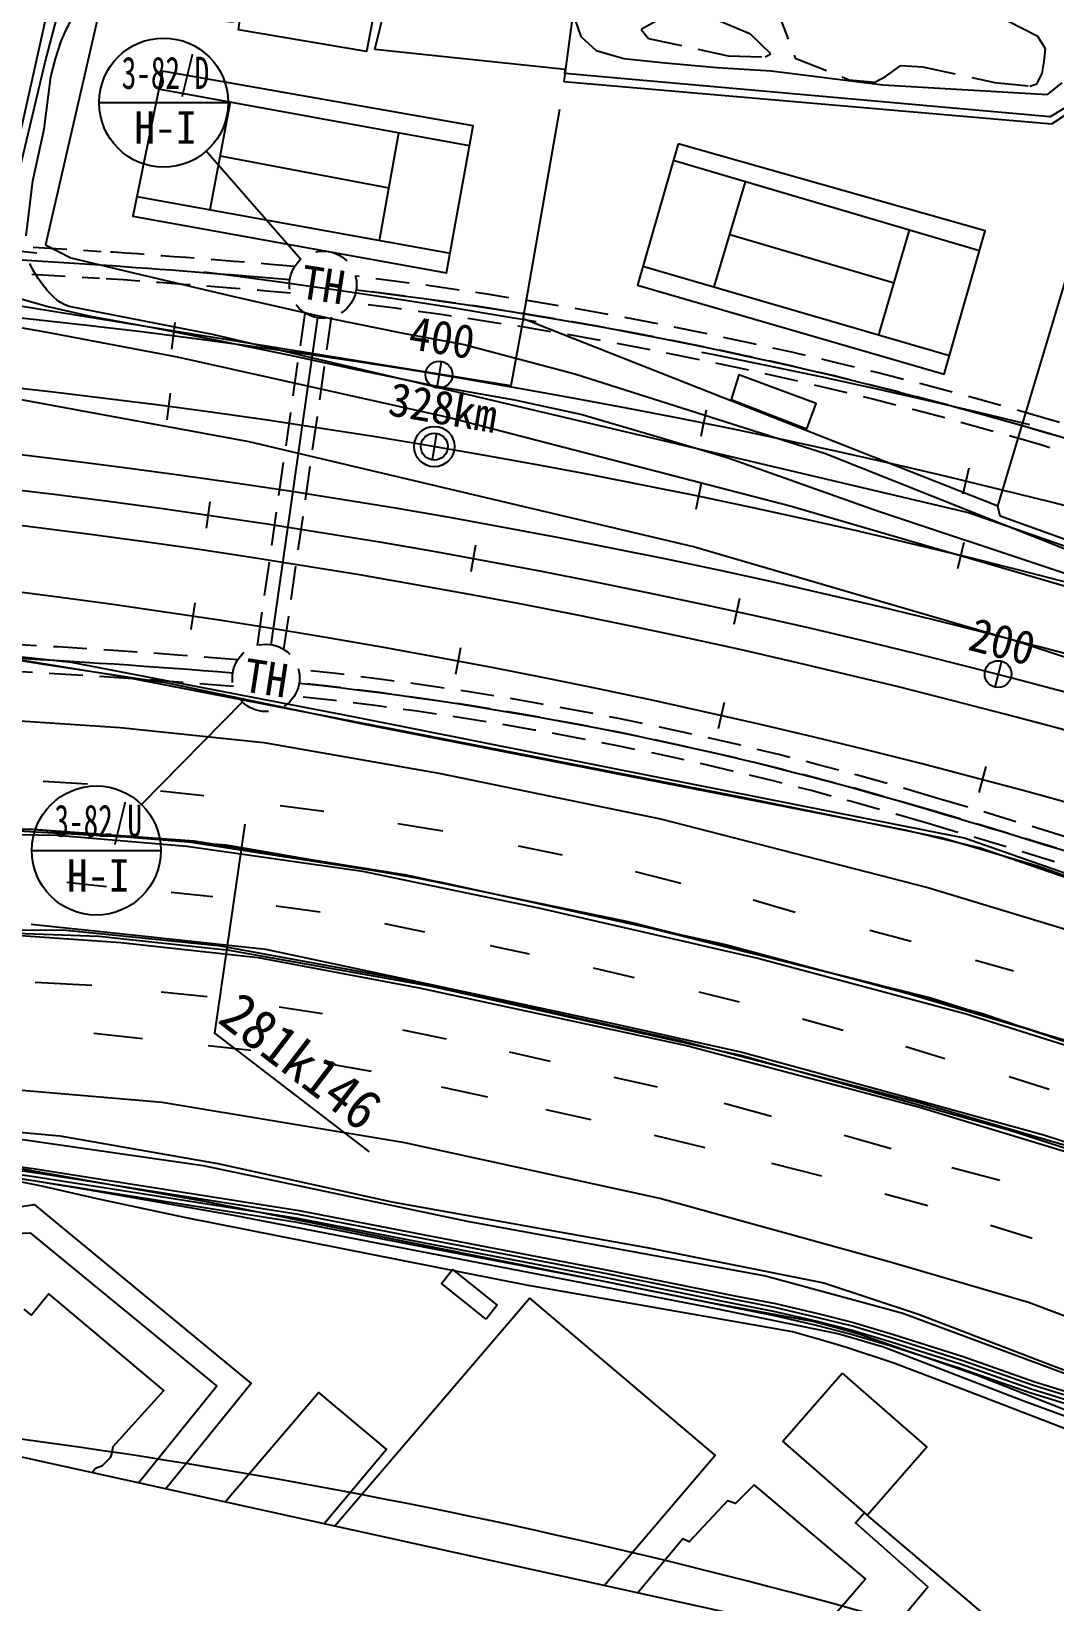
# Model space of a CAD drawing. Header units: millimetres. Extents: x 2406 to 3202, y 1103 to 1810.
# Drawn here: x 2980 to 3056.2, y 1412.8 to 1529.6 of the extents above; entities that cross this region are included whole.
import ezdxf
from ezdxf.enums import TextEntityAlignment as Align
from ezdxf.xclip import XClip

# ---------------------------------------------------------------- set-up
doc = ezdxf.new("R2010")
doc.units = ezdxf.units.MM
doc.header["$LTSCALE"] = 10
doc.header["$MEASUREMENT"] = 0
doc.header["$XCLIPFRAME"] = 2
doc.linetypes.add('DASHED', pattern=[0.75, 0.5, -0.25])
doc.linetypes.add('HIDDEN', pattern=[0.375, 0.25, -0.125])
for name, color, linetype in [('TD-MANH', 4, 'Continuous'), ('TN-CABL', 4, 'Continuous'), ('TZ-BASE', 253, 'Continuous'), ('TZ-CABL', 4, 'Continuous')]:
    doc.layers.add(name, color=color, linetype=linetype)
doc.layers.add('TX-PAPR', color=2, linetype='Continuous', plot=False)
doc.styles.get("Standard").update_dxf_attribs({"font": 'GulimChe.ttf'})
doc.styles.add('SYMBTEXT', font='GulimChe.ttf')
doc.linetypes.add('TRACKS', pattern='A,3.81,[130,ltypeshp.shx,S=6.35,R=0,X=0,Y=0],3.81', length=7.62)
doc.linetypes.add('ZIGZAG', pattern='A,0.0001,-0.2,[131,ltypeshp.shx,S=0.2,R=0,X=-0.2,Y=0],-0.4,[131,ltypeshp.shx,S=0.2,R=180,X=0.2,Y=0],-0.2', length=0.8001)

# ---------------------------------------------------------------- blocks, each defined once
blk = doc.blocks.new('JD-222')
at = {"layer": 'TZ-BASE'}
for p, q in [((534.2552431514778, 59.82745622631046), (534.0025789191423, 57.84348022195627)), ((554.0806780208659, 56.93543886850239), (553.7560521374398, 54.96196020490606)), ((533.9237685461703, 54.57727162452647), (533.6616659292195, 52.59452045048238)), ((573.7878655166423, 53.32456734444713), (573.3917071922042, 51.36419529249542)), ((553.7352165467746, 51.59094272833318), (553.4012030478334, 49.61903122364311)), ((573.4249976655701, 47.88633051497163), (573.0195149066567, 45.92786587847513)), ((593.3507494192745, 48.99961583386175), (592.8835824418638, 47.0549423355551)), ((536.8704717067594, 46.50790577250882), (536.5832955889928, 44.52863068366423)), ((556.6425367242482, 43.27107443596469), (556.283592675376, 41.30354828122654)), ((592.9670786971401, 43.46833310523652), (592.4906627947348, 41.52590475699981)), ((535.761657840194, 38.97480989561882), (535.4641287793929, 36.99706459901063)), ((576.2838537231437, 39.31755717832129), (575.8536163276585, 37.36438135843491)), ((555.5165149294771, 35.63456236891216), (555.1472803983197, 33.66894138287171)), ((595.7684535757871, 34.65258121487568), (595.2674916799297, 32.71633815707173)), ((575.1368756160373, 31.57832289286307), (574.6964238046494, 29.62742509905365)), ((594.5967984799936, 26.81145449890755), (594.0857117399282, 24.87785931272083))]:
    blk.add_line(p, q, dxfattribs=at)
for points, elevation in [([(692.5901056411094, 6.591580150707159), (685.6202459736378, 10.21411376245669), (669.162112352933, 17.77281092040357), (651.544420297636, 25.46297760560992), (593.3213340767543, 45.669494943053), (537.1814717471425, 58.90584827834391), (526.4083464535943, 61.0269002362038), (526.1997462881263, 61.0977449324273), (526.0158683961199, 61.17790677395533), (525.7505743143847, 61.32029725867324), (525.632835523953, 61.39626157440944), (525.4873972866917, 61.5089102278871), (525.2608004439971, 61.70499916392146), (524.7966440446617, 62.19602954701986), (524.3356111506, 62.74628191679949), (524.0862668483751, 63.09567627712386), (523.6870388856332, 63.75068622635445), (523.4622563252051, 64.21264488314046)], 43.99999999999999), ([(523.1988839251862, 66.28357582804165), (523.6960001794796, 70.3585531814606), (524.53636535033, 74.20010135622579), (525.0447272944439, 78.10635546137928), (525.3816338900942, 79.4354002106993), (525.8099114342476, 80.75329373660497), (526.1655117081536, 81.5835644423787), (526.8291372884414, 82.82038823320181), (527.1350877186924, 83.26571882297867), (527.4165622686851, 83.60555566268158), (527.5802573544497, 83.7734273961978), (527.9128895898757, 84.05168590188259), (528.2361442100082, 84.2565137577476), (528.607033185719, 84.43572973820847), (528.8064808287309, 84.50798371891142), (529.090026163467, 84.58741949906107), (529.4038792812207, 84.64696964927134), (530.0497778044955, 84.7268138587824), (531.0356031200208, 84.75387761945603), (532.8438838200236, 84.65526265947847), (539.3469023131474, 83.98034760460723)], 43.99999999999999), ([(519.9489970172872, -2.549836491205497), (524.0343380390841, -3.120968236704357), (543.514741401159, -6.205053159268573), (552.8419949486561, -8.008480318414513), (565.9758470528468, -10.52196409096359), (575.9293501172506, -12.53021234591142), (578.960794378916, -13.12062136366148), (582.2106148384919, -13.87578408652917), (584.7527933763922, -14.5202720783418), (587.7271352518001, -15.41112420568243), (592.9104699366144, -17.06310330232373), (598.1656392705045, -18.90356190872262), (604.0213534788054, -20.71261842027889), (608.8047976408561, -22.31312463921495), (616.5180900770356, -24.9782240112545), (635.923163084808, -32.03734027483733), (643.3029570981162, -34.72655022310209), (654.136937013769, -38.87933390584658), (660.1485434506321, -41.10687498154584), (662.6063071453827, -41.9590820792655), (664.5774747012474, -42.91220468963729), (668.1878166674287, -45.06101943243993), (668.4990663151548, -45.25392841428402)], 44.99999999999999), ([(668.3717334596731, -45.52795713348314), (668.0320652611845, -45.31743465727777), (664.4351944257505, -43.17663770547369), (662.4914792618947, -42.23678920505336), (660.0472731810878, -41.38928308652248), (654.0311278854497, -39.16006018256303), (643.1979054786789, -35.00756685956731), (635.820527194126, -32.31923722274951), (616.4178181685566, -25.26098090576124), (608.7082135705859, -22.59715575692826), (603.9294696590223, -20.99822220820352), (598.0717505661887, -19.18854631058639), (592.8153216364153, -17.34764656989137), (587.6385415038094, -15.69775647280039), (584.6728574433073, -14.80949746788247), (582.1397951750259, -14.167320615059), (578.898147649481, -13.41405704169301), (575.8710073799011, -12.82448627625126), (565.91798445725, -10.81633489619708), (552.78532525638, -8.303079412638908), (543.4627957792545, -6.500565656111576), (523.9901108712656, -3.417702698556241), (519.9182050308737, -2.84844919477473)], 43.99999999999999), ([(668.244400603784, -45.80198585349717), (667.8763138484501, -45.57384987987461), (664.2929141517379, -43.44107072171755), (662.3766513786395, -42.51449633130687), (659.9460029121547, -41.6716911913536), (653.9253187545983, -39.4407864579407), (643.0928538546723, -35.2885834959161), (635.717891458422, -32.60113421914866), (616.3175462499203, -25.54373779697926), (608.6116294985695, -22.88118687429233), (603.8375858367363, -21.28382599569159), (597.9778618607379, -19.47353071239195), (592.7201733370603, -17.63218983809929), (587.5499477573903, -15.98438874064595), (584.5929215109209, -15.09872285815072), (582.0689755155181, -14.45885714440374), (578.8355009199586, -13.70749271946261), (575.8126646446763, -13.11876020679483), (565.8601218734111, -11.1107057040208), (552.7286555715546, -8.597678509890102), (543.4108501555456, -6.796078152750852), (523.9458836996637, -3.714437159447698), (519.8874130433833, -3.147061898169341)], 42.99999999999999), ([(668.117067747371, -46.07601457461715), (667.7205624432245, -45.83026510817581), (664.1506338771724, -43.70550373775768), (662.2618234954134, -42.79220345721114), (659.8447326423484, -41.95409929568996), (653.8195096314303, -39.72151273477357), (642.9878022335179, -35.56960013159551), (635.6152558083704, -32.88303123399965), (616.2172743300907, -25.82649468741147), (608.5150454311806, -23.16521799314069), (603.7457020157599, -21.56942978414008), (597.8839731548796, -19.75851511344081), (592.6250250394514, -17.91673310680198), (587.4613540131832, -16.2710210098885), (584.5129855787964, -15.38794824830256), (581.9981558502186, -14.75039367206045), (578.7728541915712, -14.00092839758145), (575.7543219193467, -13.41303414001595), (565.8022592950729, -11.40507651251392), (552.6719859048608, -8.892277609586017), (543.3589045354165, -7.091590649884893), (523.9016565328347, -4.011171621270478), (519.8566210569115, -3.445674601767678)], 41.99999999999999)]:
    blk.add_lwpolyline(points, dxfattribs=dict(at, elevation=elevation))
at = {"layer": 'TZ-BASE', "linetype": 'DASHED', "ltscale": 5, "flags": 128}
blk.add_lwpolyline([(349.6079101803189, 58.04442084787297), (350.5997866913676, 58.17162535575335), (351.5916656116606, 58.2988110781298), (352.583549348783, 58.42595922923647), (353.5754403083411, 58.55305102304555), (354.5673408933508, 58.68006767329643), (355.5592535012693, 58.80699039285537), (356.551180526003, 58.93380039435579), (357.5431243536295, 59.06047888926696), (358.5350873633288, 59.18700708827237), (359.5270719260152, 59.31336620094953), (360.5190804017475, 59.43953743574093), (361.5111151411838, 59.56550199975027), (362.50317848337, 59.69124109871336), (363.4952727529744, 59.81673593676533), (364.4874002626457, 59.94196771658608), (365.4795633083268, 60.06691763890558), (366.4717641716998, 60.19156690282398), (367.4640051154711, 60.31589670546236), (368.4562883859326, 60.43988824199187), (369.4486162090616, 60.56352270548814), (370.4409907899681, 60.68678128696047), (371.4334143140877, 60.80964517523535), (372.4258889430494, 60.93209555704379), (373.4184168146166, 61.05411361638107), (374.4110000434448, 61.17568053561263), (375.4036407171225, 61.29677749454277), (376.396340896812, 61.41738567047287), (377.3891026151832, 61.53748623846332), (378.3819278776646, 61.65706037156633), (379.3748186579323, 61.77608924024389), (380.3677768990456, 61.89455401271698), (381.3608045113797, 62.01243585522752), (382.3539033734123, 62.12971593180555), (383.3470753277943, 62.24637540429831), (384.3403221821354, 62.3623954327486), (385.3336457068799, 62.47775717513287), (386.3270476364414, 62.59244178805966), (387.3205296647793, 62.70643042601296), (388.3140934466792, 62.81970424254541), (389.3077405958611, 62.93224438934703), (390.3014726839319, 63.04403201735113), (391.295291238901, 63.15504827641416), (392.2891977460822, 63.26527431583963), (393.2831936439034, 63.37469128423254), (394.2772803248663, 63.48328033008147), (395.2714591338881, 63.5910226017586), (396.2657313673117, 63.69789924807264), (397.2600982711883, 63.80389141832711), (398.2545610422967, 63.90898026296054), (399.2491208239517, 64.01314693354652), (400.2437787069648, 64.11637258323026), (401.2385357280436, 64.21863836719422), (402.2333928686276, 64.31992544332752), (403.2283510538982, 64.42021497202222), (404.223411150946, 64.51948811701732), (405.2185739701672, 64.61772604615544), (406.2138402606361, 64.71490993117914), (407.2092107112112, 64.8110209487786), (408.2046859491093, 64.90604028088273), (409.2002665385662, 64.99994911553222), (410.1959529798769, 65.09272864690865), (411.19174570826, 65.18436007661512), (412.1876450923446, 65.27482461370528), (413.183651434927, 65.36410347602214), (414.1797649691289, 65.45217788990703), (415.175985859154, 65.53902909203316), (416.172314198775, 65.62463832931826), (417.1687500101107, 65.70898686020519), (418.1652932428406, 65.79205595498206), (419.1619437728077, 65.87382689706283), (420.1587014013494, 65.95428098354023), (421.1555658533471, 66.03339952620445), (422.1525367783324, 66.1111638523289), (423.1496137467038, 66.1875553058635), (424.1467962500756, 66.26255524807493), (425.144083700492, 66.33614505865262), (426.1414754286816, 66.40830613690196), (427.1389706836198, 66.47901990258833), (428.1365686309582, 66.54826779695577), (429.1342683526746, 66.616031284153), (430.1320688453561, 66.68229185210657), (431.1299690197047, 66.74703101377236), (432.12796769946, 66.81023030853248), (433.126063619653, 66.87187130283564), (434.1242554280325, 66.93193559232168), (435.1225416807574, 66.99040480225813), (436.1209208436776, 67.0472605896648), (437.1193912907911, 67.10248464386677), (438.1179513032257, 67.15605868864805), (439.1165990685404, 67.20796448321198), (440.1153326797066, 67.2581838236365), (441.1141501340608, 67.3066985445912), (442.1130493325472, 67.35349052070524), (443.1120280790783, 67.39854166813893), (444.1110840791371, 67.44183394618449), (445.1102149395447, 67.48334935883759), (445.1832729358575, 67.48631471308181, -0.118629908953908), (697.6368094638747, 17.45242026346386, -0.118629908953908)], format="xyb", dxfattribs=at)
at = {"layer": 'TZ-BASE'}
for points in [[(690.7257280136109, 2.577683471958153, 0.1193015426704877), (436.9497550432861, 53.22305429240805)], [(435.4838729317707, 50.76658465526998, -0.1194371848992386), (689.5266980143206, -0.00270831846864894, -0.1194371848992386)]]:
    blk.add_lwpolyline(points, format="xyb", dxfattribs=at)
at = {"layer": 'TZ-BASE', "flags": 128}
for points, elevation in [([(557.4190544180165, -14.27248742131633), (554.09638365719, -11.61823197186459), (554.9332647503761, -10.57159792655148), (558.2535530992027, -13.22761278555845), (557.4190544180165, -14.27248742131633)], 43.33245876311195), ([(560.6846567522734, -12.71780615407624), (537.2672483797069, -40.04724735885975), (551.1723414001463, -51.73835739778588), (574.4638997584989, -24.38870943518123), (560.6846567522734, -12.71780615407624)], 43.65476871587998)]:
    blk.add_lwpolyline(points, dxfattribs=dict(at, elevation=elevation))
at = {"layer": 'TZ-BASE', "linetype": 'Continuous', "elevation": 44.70731215538797, "flags": 128}
blk.add_lwpolyline([(583.9239094303048, -18.290990203619), (590.2256197263196, -23.79592184291687), (585.8029140660074, -28.85876801941777), (579.5012026037148, -23.35383779532276), (583.9239094303048, -18.290990203619)], dxfattribs=at)
at = {"layer": 'TZ-BASE', "extrusion": (0.0003994758552825001, -0.0009803051789767552, 0.9999994397102416), "elevation": 44.39878124911245, "flags": 128}
blk.add_lwpolyline([(604.9430337746873, -67.51083511833033), (628.275041020494, -40.44512155284577), (614.2014170804883, -28.31294942474523), (590.3078738066723, -56.03005886634854), (601.1153865977739, -65.34667880897668)], dxfattribs=at)
at = {"layer": 'TZ-BASE'}
for points in [[(520.4736368380254, 30.36541783920256, 50.99567282367171), (530.2029470324924, 29.70784872688819, 50.6918515263818), (540.8728034523083, 28.60975402107579, 50.37165662624394), (553.9037360568473, 26.31320520717418, 49.9332079277597), (570.3897327179147, 22.93574179671123, 49.33648106841187), (590.2836380883236, 17.80868122400716, 48.65060903800292), (608.3005803042906, 12.3769990549772, 48.05570146786041), (628.2002381562779, 5.755358973401599, 46.83495841108481), (647.2354343789921, -1.369605150423013, 46.12725491021192), (667.9602482532791, -9.455184280959656, 45.80887929927938), (681.4614919127489, -15.41628456959734, 45.74338488788755), (682.1837702867633, -15.80354118227842, 45.74019290163247)], [(413.1489524278441, 141.3212055445765, 53.22430210019946), (405.6630440042645, 143.8547793195467, 53.99750001246419), (399.12285973088, 144.8601542096294, 55.06542277599218), (406.9240510915697, 131.1134343698795, 56.77737391820655), (428.4856706990977, 92.92907159004244, 57.09938810754974), (460.8391402919369, 35.47270427268813, 56.04783894686971), (462.7846950507665, 32.72566792773432, 54.77069792472891), (465.6165428225941, 29.8339329471637, 54.5742146905534), (468.3584642463538, 28.70284280658234, 54.30677917737007), (471.3959714079101, 28.49128845712403, 54.24674263359422), (478.4504377389385, 29.69010570150567, 53.7773660186194), (495.4561165191699, 32.61857342714211, 53.45171325086555), (505.5404952695535, 34.54107549984474, 52.87863715118699), (511.7023036467144, 35.24398269457743, 52.64394884369958), (517.6066997512826, 35.30579401328578, 52.46565850157736), (522.654104597721, 34.76900698320242, 52.46565850157736), (530.0877326965856, 33.56722402054584, 52.40926053621217), (552.108833198552, 29.30704917936237, 51.412290051692), (576.6137932029378, 24.50232408940792, 50.86104542247738), (591.3743215202994, 21.50915222801268, 50.23884851425494), (598.45152731298, 19.43269896184211, 49.96413584425029), (638.4579361854994, 5.144268847856438, 48.12301516845758), (672.8918099399598, -9.154278430476552, 47.3589137022195), (682.8428197850299, -14.38522311212728, 47.28544898583052)], [(683.042258813075, -13.95601714481018, 45.76082978891199), (669.789764717425, -7.513903644954553, 45.81069858848471), (654.2018548947235, -0.6661442772019655, 45.92531380842043), (635.5204577816185, 6.267267791001359, 46.53477569220556), (612.1799822011963, 14.53735664646956, 47.80463955752505), (594.0983052320662, 20.76438868316473, 48.58147604820043), (588.73453556202, 22.05969749833457, 48.82889938012514), (571.8148426341068, 25.36181140132248, 49.15637143708432), (548.0126300055126, 30.01289363906835, 50.26431856312954), (533.8412219379097, 32.98745551920729, 50.63727285022194), (524.5244945054583, 34.3925729340408, 50.89925049578928), (519.4711338072375, 35.18429236277007, 51.12302306804472)], [(560.1719109463447, 60.09345192846376, 44.38255656230162), (559.2669515204907, 55.12547684428864, 44.64635349707429), (519.970641091495, 61.48001244169427, 46.00354324424956), (525.6544500764576, 86.88879516394809, 46.28917164948618), (539.3408232576039, 87.54261558980215, 46.28917164948618), (564.2735234921274, 85.74689038275392, 45.83616863735931), (563.2167102896783, 77.7544020434143, 44.09328957865435)], [(612.5731153450615, 37.16294082300738, 44.29704996965118), (599.8916845001804, 41.37150467853644, 44.35526722422169), (586.4704587001179, 45.82750625215704, 44.76096871701001), (575.4414145907504, 49.74813248190912, 44.76096871701001), (570.5356453446439, 51.21014346150332, 44.75005298177804), (564.4660073805426, 52.98442612949293, 44.75187227098337), (559.5701847108721, 54.0542674192111, 44.75187227098337), (553.8087670030363, 55.06319704855559, 44.75187227098337), (547.8920223650057, 56.29054495715536, 44.75187227098337), (542.857464671426, 57.3728197972523, 44.75187227098337), (537.912995599705, 58.39657933829585, 44.75187227098337), (532.6160915150249, 59.44470200198703, 44.75187227098337), (528.0042099133425, 60.27716707196669, 44.75187227098337), (524.730086167081, 61.02436831235536, 44.75187227098337), (522.9092195675767, 61.53074250902864, 44.75187227098337), (522.1642232225568, 62.08359461018699, 44.75187227098337), (522.0847795504669, 68.5392230617581, 44.90469256423098), (524.6046495374467, 79.18262102702283, 45.25399609165411), (526.1963747272675, 85.24316134295077, 45.35951486556318), (526.3376318034134, 85.95086780638667, 45.35951486556318), (527.1010913758364, 86.59232433745638, 45.35951486556318), (538.2232917084475, 86.7324876759958, 45.05205498986261), (538.8065234390087, 84.99442158153397, 44.51536467429062), (538.603320458089, 82.16712206639932, 42.85799220823611)], [(549.1494815760234, 80.14202980272239, 43.29098303910436), (550.2550347490178, 84.69430529756937, 44.67910070277021)], [(564.0178118470358, 82.39240509373485, 44.67910070277021), (564.4601686945243, 81.09618542878889, 44.67910070277021), (565.6174092914443, 80.06339929392561, 44.67910070277021), (567.6628217449761, 79.47156072189682, 44.67910070277021), (570.7433547204419, 79.14605559650226, 44.67910070277021), (574.6180537942273, 78.79945050709648, 44.67910070277021), (578.6229800825531, 78.55507492675679, 44.67910070277021), (586.9515340345388, 77.51185967031051, 44.67910070277021), (599.1946325679019, 76.7827490453783, 44.95381337277486), (600.2951500031631, 77.65927364531672, 45.06297072509459)], [(538.603320458089, 82.16712206639932, 42.85799220823611), (529.6374250708905, 82.99659473303473, 42.99080032022511), (528.5860337056802, 82.72975171322469, 42.99080032022511), (524.6399005452113, 65.60544892217149, 42.94895666850255), (526.5282606565743, 64.64737059024628, 42.94895666850255), (531.6985411219939, 63.40942838296178, 42.94895666850255), (538.6464230800048, 61.77100404936937, 42.94895666850255), (545.7396193266904, 60.14948408075725, 42.93622164406525), (551.2425335319131, 59.02687094689463, 42.93440235485992), (555.7885828948638, 58.20057972118957, 42.93440235485992), (564.0193688880827, 56.01281283801654, 42.99989676625176), (582.6812020942161, 50.10049295637873, 43.2109343140699), (601.1748717488081, 42.72059751639608, 43.27642872546173), (612.5208249110729, 38.92482581088552, 43.27642872546173), (612.5731153450615, 37.16294082300738, 44.29704996965118)], [(681.784704090911, 75.12823678256245, 43.15817492711536), (677.3584821190743, 71.69470331718912, 42.99080032022511), (675.5064611575508, 70.84682221824187, 42.99080032022511), (673.5634787590243, 70.19522157427855, 42.99080032022511), (671.2539934204542, 69.62076751081622, 42.99080032022511), (668.7430206415884, 69.20207227166975, 43.06721046684892), (665.3193224466813, 68.67311228241306, 43.18546426519529), (662.8513272850832, 68.70718400797341, 43.18546426519529), (641.4095088851755, 70.90404761568061, 43.18546426519529), (631.1847631358833, 72.2487685388478, 43.18546426519529), (624.4816393208457, 73.68423610005993, 43.3692124749335), (601.2666816388373, 76.26469726487994, 44.07509668660106), (599.3953298080305, 75.12937866404536, 44.07509668660106), (563.2674875239609, 78.34864750827546, 43.31827237718429), (563.2994617535442, 78.65233756185626, 42.99080032022511), (549.1494815760234, 80.14202980272239, 43.29098303910436)], [(556.1957870062324, 72.96588849136606, 42.87742946625671), (533.0583358930598, 77.17228820198216, 42.91210239055017)], [(538.3801130837528, 76.20478655616171, 42.90412737304566), (536.8635499613883, 68.2101671807468, 42.88699467649089)], [(560.1719109463447, 60.09345192846376, 44.38255656230162), (562.9077428563614, 75.68631980975624, 44.55538903680786)], [(549.4888983978017, 65.92671766926651, 42.88492933398081), (550.9187129477214, 73.92526308639208, 42.88533749330902)], [(537.6231984906481, 72.21468289167387, 42.8955764674811), (550.1898248615034, 69.84778012748575, 42.88512942263885)], [(594.1324638361984, 65.15811254680739, 42.76156988035369), (571.3418174037652, 71.86471041763434, 42.7815820616123)], [(595.4979894600983, 46.18361491156975, 44.38255656230162), (603.2257844048436, 71.94293635629583, 43.82949264388168)], [(574.3835605710628, 62.48133814195171, 42.77694105833815), (576.7218410237983, 70.28153220188688, 42.77685793023767)], [(531.4374459122773, 69.19154481962323, 42.88788231641728), (554.7389077900734, 64.97718891443219, 42.88407050084596)], [(586.6353682141344, 58.91844506459893, 42.76619187979784), (588.9333560891391, 66.68805269346922, 42.76613515176565)], [(575.5523025045695, 66.38010651964578, 42.77689950844761), (587.7774152426282, 62.77976104526897, 42.76616368727285)], [(688.9966762945696, -1.141717256832635, 44.6590885215116), (670.1451676129655, 8.044792501721531, 44.6590885215116), (648.0063757252938, 17.88206172402715, 44.82282454999119), (619.0873190376151, 28.84698968959856, 44.82282454999119), (596.6176951812231, 36.20162277092459, 44.82282454999119), (572.8635251528758, 43.14345792171662, 44.82828241760718), (539.7801056936732, 50.96005192978191, 44.93925905913223), (512.3324398442928, 56.02637845088611, 45.13210371489708), (494.3658700492524, 58.69967057878966, 45.09026006317452), (476.0736445215589, 60.64430068375077, 45.0829829063532), (458.0394611195952, 62.15216739565949, 45.0829829063532), (445.588544860977, 63.2960753122461, 45.07934432794254)], [(569.093790829822, 64.01963228941895, 42.7815820616123), (591.903477577609, 57.38644987423322, 42.76156988035369)], [(690.5151211098419, 2.126076324493624, 46.42267913867181), (688.0734199600411, 3.404083851288306, 46.45290767796577), (662.2964083316328, 16.61653530827607, 46.58571578995477), (653.6497624550539, 20.67526171999634, 46.3346538796194), (629.208191029029, 30.22241476282943, 46.4674619916084), (601.295967926184, 39.9745017941168, 46.81676551903153), (580.0508358769293, 46.16244476451539, 46.88589850883402), (554.5988480953674, 52.76071059535025, 47.0805624538042), (534.44829761039, 57.25161608846975, 47.08602032142018), (524.5143659389287, 59.14622806647094, 47.03508022367097), (516.8506557550863, 60.44344285869738, 45.82525290212734), (516.6730237909069, 60.09456625400344, 45.8161564561007), (495.9477996924834, 62.09009777955362, 45.8161564561007)], [(683.0714909002418, -13.89310776157072, 45.73753284671535), (674.9327672832005, -9.833467743679648, 45.7342884418609), (656.1382009896624, -1.178305189270759, 45.90348233795648), (636.5043855399999, 6.405944271798944, 46.37103966372597), (619.1831141352595, 12.33578718034551, 47.17152691407063), (593.0111776743142, 21.47965763468528, 48.35406489753433), (570.2322743483237, 25.99512618934386, 49.17820290754826), (547.6612096258323, 30.49350337340729, 49.90409930047444), (526.5814265977533, 34.53971697218367, 50.81556319234416), (517.3636476467072, 35.53277347152471, 50.99749211287704), (509.1760070874298, 35.28710688094725, 51.25946975844438), (496.654820873955, 33.13679043744924, 51.53054385003837), (482.1648122849292, 30.39656853271299, 52.15637933667146), (473.3552261540317, 28.98046924191294, 52.48203210442531), (469.0792418730853, 28.77612044714624, 52.7967691369472), (465.9265586475085, 30.03170854810742, 52.92775795973087), (464.1808466054208, 31.27629260142567, 52.92775795973087)], [(524.4763388572319, 25.73343105777167, 50.60088706611536), (527.760277708614, 25.53826030905475, 50.49354900300096)], [(533.2012148372887, 25.0071603548713, 50.26067998471888), (536.4287625439756, 24.66388815839309, 50.18790841650573)], [(542.098561405699, 23.92521578987362, 50.04418456928476), (545.3582158955978, 23.48891588527476, 49.88044854080517), (545.3582158955978, 23.48891588527476, 49.88044854080517)], [(550.8623250615492, 22.56952571263537, 49.88044854080517), (554.1917039572436, 22.02828531435807, 49.7621947424588)], [(514.1800207930792, 21.91803391990834, 45.62513108954118), (525.5053429431864, 21.71091995254392, 45.62513108954118), (535.143179540959, 20.88134915093542, 45.62513108954118), (548.2287942428375, 19.03473796418984, 45.62513108954118), (561.3283985329035, 16.313625610288, 45.66151687364776), (577.7318109396147, 12.54115607199492, 45.66879403046907), (593.1352106679988, 8.435170951881446, 45.67607118729038), (610.1303540095978, 3.077137003070675, 45.76703564755682), (629.6501308950828, -3.683867533487501, 45.76703564755682), (646.180350020004, -9.813706167886266, 45.9053016271618), (646.402658961917, -9.594216454628622, 45.9053016271618), (646.3717161522072, -9.265577530255541, 45.9053016271618), (625.1140074677242, -1.679145794099895, 46.57843863313345), (605.0434275428415, 5.09957912133541, 47.71003651884795), (586.5632413345447, 10.58497352001723, 48.56328315614714), (568.1265416570532, 15.24896976785385, 48.9908161193994), (551.3273533783504, 18.71452977697481, 49.64939881172842), (534.1989748459891, 21.37000597748556, 50.1733541028631), (519.4278793109406, 22.17691222499707, 50.60634493373135)], [(520.6453185722639, 14.40813068320858, 50.56632057121412), (530.2376124771836, 13.74147661830648, 50.51719976267024), (540.4726183435996, 12.61273886574781, 50.23702922504961), (552.4323075269058, 10.37120398151455, 49.99142518233023), (572.4250213028863, 6.043447418138385, 49.36922827410778), (589.6558359082264, 1.492814271390671, 48.63423543515496), (606.0551105991763, -3.505535717820749, 47.88832686097017), (620.0406205356994, -8.290005574643146, 46.93683860658322), (643.4100697076356, -16.9926618016616, 46.14544780226521), (643.5654876727785, -16.43490356008988, 46.14544780226521), (633.181114634237, -12.44233839516528, 45.78886711802077), (621.3505956691806, -7.961102625762578, 45.71609554980762), (608.8345928445633, -3.81465616018977, 45.85981939702859), (598.9844399658323, -0.6114032406476326, 45.83071076974333), (588.282540479413, 2.320319355872925, 45.23762248880615), (576.3793756538653, 5.571132198441774, 45.64696256000512), (566.9119690024818, 7.693865647772327, 45.6833483441117), (550.9383779045602, 11.10612185671926, 45.68516763331703), (541.038729035994, 13.21501096707652, 45.7088183929863), (531.8001128787, 14.2042189820495, 45.56691383497066), (523.5826269953395, 15.07636733894469, 45.49050368834685)], [(642.8813268134836, -16.47439936635783, 46.8531513031381), (616.324254203937, -6.656455364893191, 47.92471264507675), (596.3907555522164, -0.259280871192459, 49.14909428026301), (576.3628431352554, 5.327787431102479, 50.0405459908741), (553.3583885867556, 10.46320327857393, 50.71186370764042), (538.3187730538484, 13.13843123576953, 50.90106978499461), (528.5968245640688, 14.16929085878655, 51.20307179307919), (518.2898496198177, 14.55426423228346, 51.49051948752113)], [(511.0690519942727, 22.1713541392528, 51.26492762606037), (523.7151036857977, 22.15384364948841, 50.748249491747), (535.7079418412468, 21.27941013156669, 50.31889723928941), (551.347140450991, 18.78330820199335, 50.05873888292739), (568.686221343145, 15.05378613865469, 49.65121810093375), (590.5076327447605, 9.618333771562902, 48.89803236992763), (615.4898895709193, 1.689383218501462, 48.00294208090587), (645.4024726339267, -9.068531844444806, 46.53295640300023)], [(642.90602369525, -16.37399984430522, 46.25278586537961), (618.9776985780627, -7.44491332420148, 47.1315025515534), (605.0891268082778, -2.713950399571331, 47.7828080870611), (589.8372924696596, 1.749006613856182, 48.7379349198587), (571.7794926993374, 6.448285437683808, 49.62210947364849), (550.7987842658767, 11.0478499418823, 50.07693177498068), (537.6766087528667, 13.44762051536236, 50.40622312114519), (526.2042079703242, 14.6106193480955, 50.65728503148055), (511.955431000737, 14.70798397174804, 51.23945757718577), (499.2111622473167, 13.69536660111044, 51.57602608017159), (488.913640855375, 11.91221736947773, 52.55662296184379), (487.2941627166874, 13.01171523606172, 52.68215391701148), (486.4218365398992, 17.40457216993673, 52.68215391701148), (487.1586997465638, 18.93058318382828, 52.63485239767294), (487.6874646009237, 19.35750908928458, 52.57845443230774), (500.8603573534929, 21.39044330650358, 51.08117941632216), (511.8948574810638, 22.15849729956244, 50.77553882982693), (523.4753005394887, 22.14756264322205, 50.22793277902296), (538.0515909696696, 20.99849419575185, 49.71853180153091), (553.9599392457167, 18.23492926481413, 49.3637704064918), (575.2267535759893, 13.58790513681015, 48.75612781191199), (594.3488953570195, 8.463286350655835, 48.06479791388706), (617.9083282728097, 0.4627947603585199, 46.71124674512245), (645.3263015167613, -9.389647027652245, 45.9053016271618)], [(559.8042052853853, 20.92711192148272, 49.46201202357955), (563.0894436725066, 20.24497576209251, 49.30737244112661)], [(568.5233965385705, 19.01062036355142, 49.20185366721754), (571.9147256149154, 18.13187859466416, 49.16728717231629)], [(529.172125259327, 17.88097054735408, 45.63604682477315), (526.2362562631897, 18.19312153334613, 45.57782957020263)], [(537.0797274488141, 17.12474068044685, 45.67243260887972), (533.9985131770372, 17.45237555593485, 45.67243260887972)], [(545.0697369965492, 15.98026987383491, 45.67243260887972), (541.8003050668049, 16.43832757402561, 45.67243260887972)], [(577.2921816788439, 16.89212770058657, 48.9653460705248), (580.4256448659289, 15.97550211998168, 48.92532170800757)], [(552.859080053604, 14.48847506925813, 45.67243260887972), (549.8847191152454, 15.11323342937976, 45.67243260887972)], [(585.9743537530012, 14.65248976656585, 48.74521207668002), (589.0417875869025, 13.81897931400454, 48.47595727429136)], [(560.6537271490088, 12.87441879417747, 45.67243260887972), (557.7464751801745, 13.48167326312978, 45.67243260887972)], [(568.4717847084976, 11.09177441106294, 45.67243260887972), (565.4197082285536, 11.81563017069129, 45.67243260887972)], [(593.830039044231, 12.42783842212521, 48.38863139243558), (596.6517280804401, 11.63450874088448, 48.2449075452146)], [(523.8594182805973, 10.79115887446096, 50.60270635532069), (528.0867535726575, 10.5648729329987, 50.3061622148521)], [(533.2321452151809, 10.07257846207358, 50.28978861200414), (536.6555877523206, 9.706985527038341, 50.22429420061231)], [(576.2861106324417, 9.304649526136927, 45.67243260887972), (573.2747386973351, 10.04950861947145, 45.67243260887972)], [(542.035611056257, 8.946515771065606, 50.20792059776435), (545.2596003548824, 8.449974733171985, 49.9332079277597)], [(551.2106419960328, 7.228433335956652, 49.79130336974406), (554.4552490039205, 6.577905577665661, 49.65849525775506)], [(583.9898150044901, 7.189614787319442, 45.7470234662982), (580.9572243298462, 8.038966775493464, 45.67243260887972)], [(531.8589818647306, 6.566753535851603, 50.17153481365777), (528.2322670873546, 6.952776752616046, 50.27887287677217)], [(539.908087945747, 5.711641675414285, 49.95867797663431), (536.7312432255421, 6.049065182043705, 50.06055817213272)], [(591.547253511817, 5.084134982316755, 45.78158996119945), (588.6587186862307, 5.97487431607442, 45.78158996119945)], [(548.8834543322155, 4.148023042216664, 49.80767697259202), (545.3758872071339, 4.76044598716544, 49.80767697259202)], [(559.1406176341407, 5.612592261139071, 49.65849525775506), (562.185334995942, 4.89999897807138, 49.65849525775506)], [(566.917007881013, 3.718015599006321, 49.57298866510461), (570.1422698195965, 2.988520959828747, 49.42926481788363)], [(599.3200629679777, 2.801512990379706, 45.78158996119945), (596.3456807292241, 3.738977281929692, 45.78158996119945)], [(620.0497645713913, -21.6826381238352, 46.52040993192984), (607.2014576362562, -16.58124734146986, 47.07146600777755), (597.7663708246837, -13.031576813024, 47.97929132123661), (587.4090122682101, -10.00560164265335, 48.49051158793399), (570.3382962531468, -5.303742038697237, 49.2436973189401), (551.3815112532757, -1.167193662637146, 49.99324447153555), (533.31680381755, 1.845170734130079, 50.14242618637251), (521.725156825385, 2.820240480621578, 50.56995914962478), (511.7075184446876, 2.911340832069982, 50.84103324121876), (503.5688905383286, 2.264402812405024, 51.2412768663911), (491.3412592922978, 0.2840583696961403, 51.71974992739256), (478.0616188638669, -2.188705284555908, 52.30192247309777), (470.4133342109562, -4.39635740176891, 52.78039553409923), (457.0960748401412, -9.372996814840008, 53.00598739556001), (450.3674234536302, -12.46218773155124, 53.26978433033268), (438.9508402356005, -19.49074701665086, 53.51720766225739), (427.2492091993918, -28.06183563426021, 53.51720766225739), (372.0969729005883, -72.21960297209444, 54.36135785352994), (370.192561628035, -73.7829169856268, 54.41047866207381), (369.8950361544557, -74.6758400463732, 54.41047866207381), (369.9709053441766, -75.55590133176884, 54.41047866207381), (371.9154360207031, -77.07119584045722, 54.62333549909728)], [(557.5572578284482, 2.232506947650108, 49.50749425371277), (554.1032525102783, 2.981326860521222, 49.62392876285382)], [(565.2439323820872, 0.5552689485775772, 49.31283030874259), (561.8969368378748, 1.276341640186729, 49.45109628834758)], [(575.1233698592114, 1.790072632196825, 49.28736025986799), (578.6641939629044, 0.8182919638929889, 49.00900901145269)], [(383.3366664411733, -66.62958423656528, 54.90499999999999), (408.116015332489, -47.7230026506877, 54.37955074558322), (424.2030861163803, -35.30320733887493, 54.20671827107699), (435.1915394415846, -26.9715295653441, 54.17215177617575), (444.150771075103, -20.67459804780083, 53.93200560107235), (449.7232212292438, -17.44535103344242, 53.75371525895013), (456.206992028543, -14.18657975815586, 53.48809903497213), (462.3419542151387, -11.46667075838195, 53.41350817755365), (469.3631332402292, -8.618213263864163, 53.1133254586744), (478.2729829084419, -5.793822375650052, 52.71308183350207), (487.680666657252, -3.517302118503721, 52.21641588044731), (513.8827961379429, 0.41199052502634, 50.92653983386921), (525.7097728746885, -0.6573018900526222, 50.55358554677682), (537.4554719929583, -2.712801153975306, 50.21519775458567), (550.4007222296204, -5.55466045907815, 49.90228001126911), (569.6620498798438, -9.0007598696684, 49.43472268549962), (582.5494321175502, -11.57659042687737, 48.80524862045586), (589.5823327789549, -13.91231585768401, 48.58147604820043), (599.8069181813044, -17.83250760662486, 47.94654411554069), (616.600630883564, -23.86866521512275, 46.79129547015692), (640.157517859916, -32.66114387480775, 46.24550870855829), (643.392128331092, -33.84453324432252, 46.28612731464988)], [(573.7311414061405, -1.538731047039619, 48.97626180575677), (569.9435914457426, -0.6308514862321317, 49.14545570185235)], [(584.0509193979669, -0.5898753151413985, 48.97444251655144), (587.5679728046525, -1.597432427777676, 48.66516335164555)], [(521.7739750998153, -2.896270722267218, 51.23599999999999), (536.596674177039, -5.521626329689752, 50.95199999999998), (574.328471725632, -13.07531514775474, 49.20099999999999), (581.8235023442539, -14.46170507272473, 49.22399999999999), (583.9365389362501, -15.02862425683998, 49.20099999999999), (585.2210799352324, -15.38493230071617, 49.08199999999999), (593.9068743184616, -18.40941918775206, 48.56199999999998), (614.6712582469045, -26.57906502284459, 47.047), (629.8617330887355, -32.19323878927389, 46.66799999999999), (656.0519582299748, -42.50980081598391, 46.21899999999999), (666.8364144149236, -46.05039974782267, 46.337), (667.8349759221892, -46.68309482309269, 46.32284021950873)], [(667.2592985363153, -47.92199059820268, 40.46940641493541), (665.8779978103994, -47.19793607055908, 40.27799999999999), (633.7686503834848, -35.39560139397508, 40.49099999999999), (632.6208411937405, -34.79740822789609, 42.78699999999999), (593.4277586478856, -19.7092992492253, 42.47899999999999), (587.764501623431, -17.54677112816717, 42.432), (584.3088477278361, -16.39796211273642, 42.361), (582.8226419698622, -15.95873045947519, 42.38499999999999), (580.2109522743849, -15.21419910734403, 42.432), (578.1132308580854, -14.84193460576353, 42.432), (560.4197446526086, -11.73946028694627, 42.76299999999999), (534.9812865872227, -6.729071953363018, 42.69199999999999), (528.4706821086875, -5.337664634978864, 42.669), (524.3571747258829, -4.391317441331921, 42.645), (520.6410806010826, -3.65543806515052, 42.645), (519.2127977164055, -3.442776358686388, 42.645), (518.3640674519702, -3.349449310044292, 42.645), (516.4654222543177, -3.22668362443801, 42.669), (513.9633652914199, -3.411983258905821, 42.669), (491.9755681694078, -6.530284675594885, 42.69199999999999)], [(493.0128881231649, -9.821411581913708, 52.67999999999999), (492.2003630033287, -6.327372668252792, 52.58499999999999), (513.5432721438992, -3.054292404267471, 51.44899999999998), (518.4768822326441, -3.248564101755619, 51.14199999999999), (522.2121172121842, -3.724300002679229, 50.99899999999999), (527.4656266455422, -4.595671699731611, 50.99899999999999), (538.634038033837, -6.543319784279447, 50.45499999999998), (574.5248242640228, -13.4792243958218, 49.41399999999999), (583.688833524735, -15.35953667585272, 48.89299999999999), (586.9817957762862, -16.33735905736103, 48.75099999999998), (597.3577539673133, -20.31242592693889, 48.01699999999999), (611.7814339946199, -25.63145445389091, 46.739), (630.8721586558677, -32.90064614955918, 46.26599999999999), (664.0952538934362, -46.23095720499987, 46.26599999999999), (667.3822581951099, -47.65737328736577, 46.26599999999999)], [(582.4059655533638, -3.649718260392547, 48.7251998954214), (578.6883412045427, -2.702096922352212, 48.90167094833829)], [(592.0688360387867, -2.988477771286853, 48.5541867101205), (595.6453563206596, -3.932405560975894, 48.24308825600927)], [(507.9463091489451, -19.17422407789854, 42.29754164914595), (518.9482732751931, -6.496017965662759, 42.29754164914595), (523.805280691071, -5.757318189833313, 42.29754164914595), (539.9479195390886, -19.05952970226645, 42.29754164914595), (529.9097973999451, -31.42178878412233, 42.17415737035196), (532.7309305838717, -33.90946402295958, 42.03314676601587)], [(590.2939039594785, -5.862173843022902, 48.41774001972084), (587.0869369566208, -4.988782382075442, 48.66152477323489)], [(529.6328297051368, -27.15333707461832, 42.15149495179798), (530.4370542470133, -27.83664682920789, 42.15105786610247), (537.3768348595768, -19.23150501115015, 42.15653104480997), (523.5382624471677, -7.88252988649765, 42.22703634697791), (520.4653455461375, -8.000626240333077, 42.29754164914595), (509.3369063560094, -20.80560400121612, 42.29754164914595)], [(598.0558817507408, -8.279731653048657, 47.86649539050622), (594.96217153201, -7.315643439767882, 48.1812324230281)], [(523.3280891597678, -31.42552776637604, 76.65499999999999), (524.2305697410775, -31.19223438785411, 76.65499999999999), (524.525571657985, -30.85652190822293, 76.65499999999999), (524.6421165697975, -30.58822676562704, 76.65499999999999), (524.7079498906969, -30.04691819017171, 76.65499999999999), (524.9447220712027, -29.4866120821971, 76.60799999999999), (525.1859157880535, -29.19111996571883, 76.58399999999999), (525.2096316108655, -29.19480232262868, 78.73799999999999), (526.8366461861006, -30.2327274507843, 78.61899999999999), (529.6120273514243, -27.0943983750185, 78.66699999999999), (528.0278694536246, -25.80001212871866, 78.90299999999999), (528.3655268424191, -25.35252080150531, 76.53699999999999), (528.8786980588338, -25.14985777411493, 76.466), (529.2209781895799, -24.82249816748663, 76.466), (529.4813706445566, -24.55326263984898, 76.466), (529.570670808258, -24.30401280376827, 76.466), (529.663595445687, -23.74464708109736, 76.442), (533.4503006220621, -19.57426677385229, 76.53699999999999), (524.8763445267396, -12.39474075374892, 76.86799999999998), (523.6056741030188, -13.98258100842941, 76.844), (523.0563094084209, -13.53195540729212, 76.72599999999998)], [(532.7577395997068, -34.0369209717901, 42.83979931618283), (544.9433554944117, -19.73523651642608, 42.84161860538816), (550.0003569781256, -23.97736994133447, 42.84161860538816), (537.7641508544039, -38.52014696967672, 42.89437799234269)], [(485.948511041759, -24.67683156975545, 42.08602574264193), (484.0944215091877, -26.92276396712987, 42.15653104480997), (510.4732446237758, -48.76994046755135, 42.31516797468793), (510.9496344456566, -48.89332611460122, 42.31516797468793), (511.6951534789405, -48.9676523860835, 42.26228899806188), (512.5224948818213, -48.8206592000206, 42.22703634697791), (513.4236578697746, -48.42418220057152, 42.20941002143592), (514.02907768765, -47.96000077144708, 42.19178369589394), (515.0273303384602, -46.94429115013918, 42.13890471926788), (527.8017104054452, -31.10440250637475, 42.14897945633627), (526.8924871977069, -30.24549311184091, 42.15149495179798)], [(582.0689765976858, -37.71267680282472, 76.63099999999999), (585.6571913031803, -33.58231565306778, 76.77299999999998), (577.3643525339721, -26.59317621070659, 77.00999999999999), (575.9799747185607, -27.99436001884169, 76.91499999999999), (575.3922704310098, -27.77762130403426, 76.77299999999998), (572.5350493641163, -30.83038034714991, 76.82099999999998), (572.067476797034, -30.60901889039087, 76.82099999999998), (566.9254237752757, -36.73662100866204, 76.86799999999998)], [(582.0487753090856, -41.06598683670745, 42.28998750962796), (583.5320196016983, -42.33485095453216, 42.29889698247324), (590.2851222962199, -34.17261218090425, 42.32498390234939), (584.9140344999905, -29.40844334929716, 42.32523654498316), (585.5570837202249, -28.67204676452093, 42.32524016071193), (600.5474984267203, -41.40404536464484, 42.43540655962425)]]:
    blk.add_polyline3d(points, dxfattribs=at)
at = {"layer": 'TZ-BASE', "linetype": 'Continuous'}
for points in [[(549.1069946333591, 83.04896889041993, 46.03629044994548), (548.511157576897, 79.98713476656121, 45.97079603855364), (538.9863873264694, 81.59052014601184, 45.97079603855364), (539.4012225204206, 84.34043228320661, 45.96715746014299), (549.1069946333591, 83.04896889041993, 46.03629044994548)], [(563.2167102896783, 77.7544020434143, 44.09328957865435), (599.513588280679, 74.6070493295847, 44.10056673547567), (601.5744005043234, 75.95886217895895, 44.10056673547567), (625.8234909712919, 72.93447603975073, 44.10056673547567), (624.6518389482517, 69.34473934507696, 44.10056673547567)], [(613.5977251992153, 38.97628053760855, 45.58511747171794), (595.6578999629128, 45.43420605719439, 44.38255656230162), (595.4979894600983, 46.18361491156975, 44.38255656230162), (560.1719109463447, 60.09345192846376, 44.38255656230162)], [(382.8684330609976, -84.61841831565835, 56.53358916469249), (391.3141817649594, -76.82971592753893, 56.53358916469249), (383.369116994465, -66.92946634520194, 56.88289269211562), (408.9867986419995, -47.21155233282479, 56.92655563304351), (417.9348375333648, -39.83309748119791, 56.8119404131078), (434.2652068153257, -27.73645823221887, 56.26979222991982), (446.445734869747, -19.44414846261498, 56.12061051508287), (456.2221283807303, -14.2911402231839, 55.94232017296064), (462.9279580599978, -11.64873803689261, 55.54025725858298), (473.7196798470977, -7.067280750488862, 55.1054471385094), (486.9303950969188, -3.969541640923126, 54.63425123432926), (502.6617751263257, -1.192347486707149, 53.76099241577145), (514.6641908356978, 0.2825674732157495, 53.25159143827939), (536.3723355818365, -2.845181346201571, 52.65668386813688), (556.0214387040178, -6.980943850794574, 51.94716107805866), (578.2022999461915, -11.05948029845604, 51.58876110460889), (588.4373025660752, -13.83066531055374, 51.13757738168735), (625.7219646389422, -27.6792859682464, 49.02174403588999), (663.6919377662416, -41.75474083502195, 48.34860702991834), (668.7361744335212, -44.74365607544314, 48.34860702991834)]]:
    blk.add_polyline3d(points, dxfattribs=at)
at = {"layer": 'TZ-BASE', "linetype": 'HIDDEN'}
for points in [[(579.0115223427129, 83.22778858282254, 45.00111489211341), (580.4238616503426, 79.4776872935472, 44.93925905913223), (584.4431071949075, 77.88515150069725, 44.93925905913223), (586.3539974328305, 77.71089737938019, 44.93925905913223), (587.1405550106429, 78.1230953616905, 44.93925905913223), (588.2903213828395, 78.93226610351121, 44.98110271085479), (589.8856692514673, 78.85052151264972, 44.98110271085479), (595.2700663175783, 77.68154365362716, 44.99929560290808), (597.8734352095053, 77.40482825270738, 44.99747631370275), (598.4017666652799, 77.57477787093376, 44.99747631370275), (598.7992567580077, 78.34895719526685, 45.06297072509459), (598.934073800745, 79.23678452376043, 45.06297072509459), (599.0346852974617, 80.18457000923809, 45.06297072509459), (598.4687200917688, 81.10834508261178, 45.13392300410241), (596.1887039552093, 82.26182955002878, 45.27946614052871), (586.4781063901028, 83.69167182489764, 45.37770775761646), (578.3662859796023, 84.55348539436818, 45.32676765986726)], [(574.5466466300131, 82.34134520011139, 45.14301945012905), (570.6501602779899, 82.54763167176861, 45.14301945012905), (568.9494079522556, 81.62465197200072, 45.14301945012905), (569.507440987596, 80.95611616034876, 45.14301945012905), (575.4348963504599, 79.66739822344971, 45.02658494098801), (578.1799322521838, 79.5731066649314, 45.02658494098801), (578.6065564678574, 79.8114714663825, 45.10481437681715), (577.0898494811845, 81.27956544031622, 45.2849240081447)]]:
    blk.add_polyline3d(points, close=True, dxfattribs=at)
at = {"layer": 'TZ-BASE'}
for points in [[(533.3331951784785, 78.52560733514838, 42.91620946280663), (531.1416404657357, 67.7350934947317, 42.88346225711071), (554.4732342791685, 63.52038601652021, 42.88528154631604), (556.4687702126394, 74.4627736142429, 42.8761851002894)], [(571.7028256818594, 73.12454345467268, 42.7815820616123), (568.6855061566166, 62.59481587592745, 42.7815820616123), (591.5014878117072, 55.98485807632096, 42.76156988035369), (594.559744074737, 66.64788300503278, 42.76156988035369)]]:
    blk.add_polyline3d(points, close=True, dxfattribs=at)
at = {"layer": 'TZ-BASE', "linetype": 'Continuous'}
blk.add_polyline3d([(575.66620770804, 54.11584353886428, 44.67999999999999), (581.2845719502948, 51.92381239493261, 44.75099999999999), (581.9878452848061, 53.79933942839853, 44.77499999999999), (576.2236552778631, 55.93098821872263, 44.941)], close=True, dxfattribs=at)
at = {"layer": 'TZ-BASE'}
for centre, radius in [((553.918365079182, 55.94869953673333), 0.9999999999999999), ((553.5682097973186, 50.60498697598814), 1.5), ((553.5682097973186, 50.60498697598814), 0.9999999999999999), ((595.5179726278584, 33.68445968598826), 0.9999999999999999)]:
    blk.add_circle(centre, radius, dxfattribs=at)
for centre, radius, start, end in [((464.6463658371649, -486.7577996649779), 549.9999999999999, 65.19995050691115, 92.32054768054945), ((461.7144975817064, -491.6706768263248), 549.9999999999876, 65.13863716292562, 92.32054221323206), ((456.2875738207076, -501.2387659099186), 549.9999999999999, 65.04596646187876, 92.32054882542516), ((453.7924015870667, -505.8940193003218), 549.999999999986, 65.01459981919119, 92.32054629367558)]:
    blk.add_arc(centre, radius, start, end, dxfattribs=at)
for s, rotation, p in [('400', 350.6588267955138, (551.553289325122, 57.88582835913985)), ('328km', 350.3861694853571, (550.0281881541305, 52.95818518966553)), ('200', 345.4940259754944, (593.1834942062269, 35.51539034373127))]:
    blk.add_text(s, height=2.5, rotation=rotation, dxfattribs=at).set_placement(p)
blk = doc.blocks.new('TTTW101-2')
blk.add_line((-6, 0), (6, 0))
blk.add_circle((0, 0), 6)
at = {"style": 'SYMBTEXT'}
for tag, p in [('TTTW_TITLE_1', (0.1704066909143194, 2.770371558942997)), ('TTTW_TITLE_2', (0.1704066909143194, -2.31009496677052))]:
    blk.add_attdef(tag, text='', height=3, dxfattribs=at).set_placement(p, align=Align.MIDDLE_CENTER)
blk = doc.blocks.new('JD-FJF6')
at = {"layer": 'TZ-BASE'}
blk.add_lwpolyline([(534.7354486746481, 133.9597872500599), (527.6848658223462, 142.0083449746016)], dxfattribs=at)
at = {"layer": 'TZ-BASE', "flags": 128}
for points in [[(530.3869670100976, 101.0557943856984), (522.8834509649023, 93.42773782057338)], [(530.5535292164132, 91.97165456498624), (528.2964115810755, 76.43193230990437), (539.8057580316381, 67.59953334977035)]]:
    blk.add_lwpolyline(points, dxfattribs=at)
at = {"layer": 'TZ-BASE'}
ref = blk.add_blockref('TTTW101-2', (524.5219875336043, 145.6189129256236), dxfattribs=dict(at, xscale=0.7999999999759675, yscale=0.7999999999759675, zscale=0.7999999999759675, rotation=8.393036539132272e-10))
ref.add_attrib('TTTW_TITLE_1', '3-82/D', dxfattribs={"layer": '0', "height": 2.399999999999999, "style": 'SYMBTEXT', "width": 0.7}).set_placement((524.6583128863713, 147.8352101729834), align=Align.MIDDLE_CENTER)
ref.add_attrib('TTTW_TITLE_2', 'H-I', dxfattribs={"layer": '0', "height": 2.399999999999999, "style": 'SYMBTEXT'}).set_placement((524.6583128862549, 143.7708369523461), align=Align.MIDDLE_CENTER)
ref = blk.add_blockref('TTTW101-2', (519.51738769238, 90.00580590355094), dxfattribs=dict(at, xscale=0.7999999999759675, yscale=0.7999999999759675, zscale=0.7999999999759675, rotation=8.393036539132272e-10))
ref.add_attrib('TTTW_TITLE_1', '3-82/U', dxfattribs={"layer": '0', "height": 2.399999999999999, "style": 'SYMBTEXT', "width": 0.7}).set_placement((519.6537130452343, 92.2221031508816), align=Align.MIDDLE_CENTER)
ref.add_attrib('TTTW_TITLE_2', 'H-I', dxfattribs={"layer": '0', "height": 2.399999999999999, "style": 'SYMBTEXT'}).set_placement((519.6537130450888, 88.15772993024439), align=Align.MIDDLE_CENTER)
blk.add_text('281k146', height=2.999999999999996, rotation=322.4969707783535, dxfattribs=at).set_placement((528.445181824849, 77.29323654869222))
blk = doc.blocks.new('A$C0B570958')
at = {"layer": 'TD-MANH', "linetype": 'HIDDEN'}
blk.add_circle((8.851063733798128, 2.499999233526751), 2.5, dxfattribs=at)
at = {"layer": 'TD-MANH', "style": 'SYMBTEXT'}
blk.add_attdef('TZMH_TITLE', text='', height=2.5, dxfattribs=at).set_placement((8.851063733798128, 2.499999233526751), align=Align.MIDDLE_CENTER)

msp = doc.modelspace()

# ---------------------------------------------------------------- linework, layer by layer
at = {"layer": 'TN-CABL', "linetype": 'ZIGZAG', "ltscale": 0.5}
for points in [[(3004.194934176845, 1510.384594498575, -0.04107228100705414), (3055.480381786863, 1499.782520619332, -0.02040225641367561), (3112.74761147513, 1480.29950193711)], [(2924.199391468585, 1483.329837538617, -0.03102361075658484), (2995.009908527729, 1481.900318886701)], [(2999.952278024703, 1481.143361982244, -0.04595975863499963), (3047.021593012072, 1471.659952134849, -0.02170894582864525), (3102.310784788289, 1452.761270882876, -0.02170894582864525)]]:
    msp.add_lwpolyline(points, format="xyb", dxfattribs=at)
msp.add_lwpolyline([(2997.859571728459, 1483.993025182945), (3001.345270976086, 1508.291888202302)], dxfattribs=at)
at = {"layer": 'TX-PAPR'}
msp.add_lwpolyline([(2465.340968311571, 1378.683789841971), (2441.169979536946, 1567.152175296005), (2640.68086527615, 1590.46120517517), (2839.596330803248, 1615.365357706376, -0.05349547727819447), (2986.036194424098, 1615.473649478919, -0.05538843741618223), (3128.879032623616, 1584.008826881089, -0.02656060099874212), (3196.529727177909, 1556.942309364031), (3116.564102378685, 1384.589403651009, 0.02649247736034283), (3067.7645262392, 1404.106027821743, 0.0553884374161671), (2965.905629797791, 1426.543079247867, 0.05274901855642684), (2861.475727877736, 1426.621320218221), (2663.507038035965, 1401.83570369932), (2465.340968311571, 1378.683789841971)], format="xyb", dxfattribs=at)
at = {"layer": 'TZ-CABL', "linetype": 'HIDDEN'}
for points in [[(2754.048601595056, 1503.953718204366), (2782.503370038274, 1507.424718457327), (2839.327972354262, 1513.571090051753), (2845.426479812606, 1513.937534392515), (2859.645887868111, 1514.791943712416), (2878.296366296719, 1515.346817070555), (2901.606949423393, 1515.457779024664), (2930.571344248088, 1514.903107737447), (2952.605715528694, 1514.96051668707), (2972.677108042943, 1514.020010921633), (2985.222053810616, 1513.236234427337, -0.00424686525824308), (2999.61989371078, 1512.113551058597, -0.004163788906434528)], [(2754.290772668068, 1501.968434050528), (2782.732002893736, 1505.437782870047), (2839.495583847816, 1511.57755415499), (2845.546438541274, 1511.941135158058), (2859.735625792393, 1512.793728583982), (2878.330869780923, 1513.346958653588), (2901.592560869536, 1513.457687874086), (2930.554801111964, 1512.903057847225), (2952.561487272626, 1512.960394665361), (2972.567938870645, 1512.022931902868), (2985.090423107507, 1511.240558748128, -0.004202477152203397), (2999.304354384465, 1510.133368558449, -0.004161747870927632)], [(3004.141641159873, 1511.398525210732, -0.04121037946563036), (3055.763018783775, 1500.741747742164, -0.0204736978405619), (3113.305327186314, 1481.156024672871, -0.02040245445045355)], [(3004.194934176845, 1510.384594498575, -0.04107228100705414), (3055.480381786863, 1499.782520619332, -0.02040225641367561), (3112.74761147513, 1480.29950193711)], [(3003.833173464005, 1509.421309097577, -0.04126227774684221), (3055.197745292982, 1498.823293347488, -0.02047160214509374), (3112.579246257967, 1479.292471116491, -0.0204020576648707)], [(2923.994211606227, 1484.322100009502, -0.03122052118531476), (2995.377877986535, 1482.873315719184, -0.03102361075658845)], [(2923.986176329152, 1482.319977750647, -0.03119452415845334), (2995.061562480329, 1480.892657847662, -0.03102361075658122)], [(2999.899662318738, 1482.154709920689, -0.04611034771683311), (3047.305926934012, 1472.618680338835, -0.02178490111038357), (3102.867847015743, 1453.617136810057, -0.0217080713287809)], [(2999.952278024703, 1481.143361982244, -0.04595975863499963), (3047.021593012072, 1471.659952134849, -0.02170894582864525), (3102.310784788289, 1452.761270882876, -0.02170894582864525)], [(2999.588281327869, 1480.176567779907, -0.04621060614475295), (3046.737256445584, 1470.701224699786, -0.02178808646970221), (3102.142456669284, 1451.753317152639, -0.02170982395521245)]]:
    msp.add_lwpolyline(points, format="xyb", dxfattribs=at)
at = {"layer": 'TZ-CABL', "linetype": 'TRACKS', "ltscale": 0.025}
msp.add_lwpolyline([(2754.376863596128, 1502.986348150351), (2782.617686465976, 1506.431250663672), (2839.411778101039, 1512.574322103343), (2845.48645917694, 1512.939334775258), (2859.690756830252, 1513.792836148199), (2878.313618038821, 1514.346887862072), (2901.599755146464, 1514.457733449375), (2930.563072680041, 1513.903082792322), (2952.583601400675, 1513.960455676215), (2972.622523456794, 1513.021471412265), (2985.156239477579, 1512.238396524126, -0.00416276929004357), (2999.252564679842, 1511.141551403032, -0.01111046924747124)], format="xyb", dxfattribs=at)
at = {"layer": 'TZ-CABL', "linetype": 'HIDDEN'}
for points in [[(2996.841534722345, 1483.938649251091), (3000.38651676416, 1508.650773539784)], [(2998.818325940414, 1483.634139845462), (3002.363307982228, 1508.346264134185)]]:
    msp.add_lwpolyline(points, dxfattribs=at)

# ---------------------------------------------------------------- block references
at = {"layer": 'TD-MANH', "rotation": 351.292432275364}
for p in [(2992.596225609374, 1509.631863720942), (2988.35356945726, 1480.390631204611)]:
    msp.add_blockref('A$C0B570958', p, dxfattribs=at).add_auto_attribs({'TZMH_TITLE': 'TH'})
at = {"layer": 'TZ-BASE'}
ref = msp.add_blockref('JD-222', (2456.435867184086, 1448.119510798739), dxfattribs=at)
XClip(ref).set_block_clipping_path([(8.905101127485977, -69.4357209567388), (-15.265887647110503, 119.03266449726652), (184.24499809215195, 142.3416943764314), (383.16046361919143, 167.24584690775373), (529.6003272400703, 167.35413868023898), (672.4431654395303, 135.8893160824082), (740.0938599938818, 108.82279856532114), (660.1282351946575, -63.53010714770062), (611.3286590551725, -44.01348297696677), (509.46976261376403, -21.576431550871348), (405.03986069370876, -21.498190580517985), (207.0711708519084, -46.28380709938938)])
msp.add_blockref('JD-FJF6', (2465.340968311542, 1378.683789841971), dxfattribs=at)

doc.saveas('drawing.dxf')
